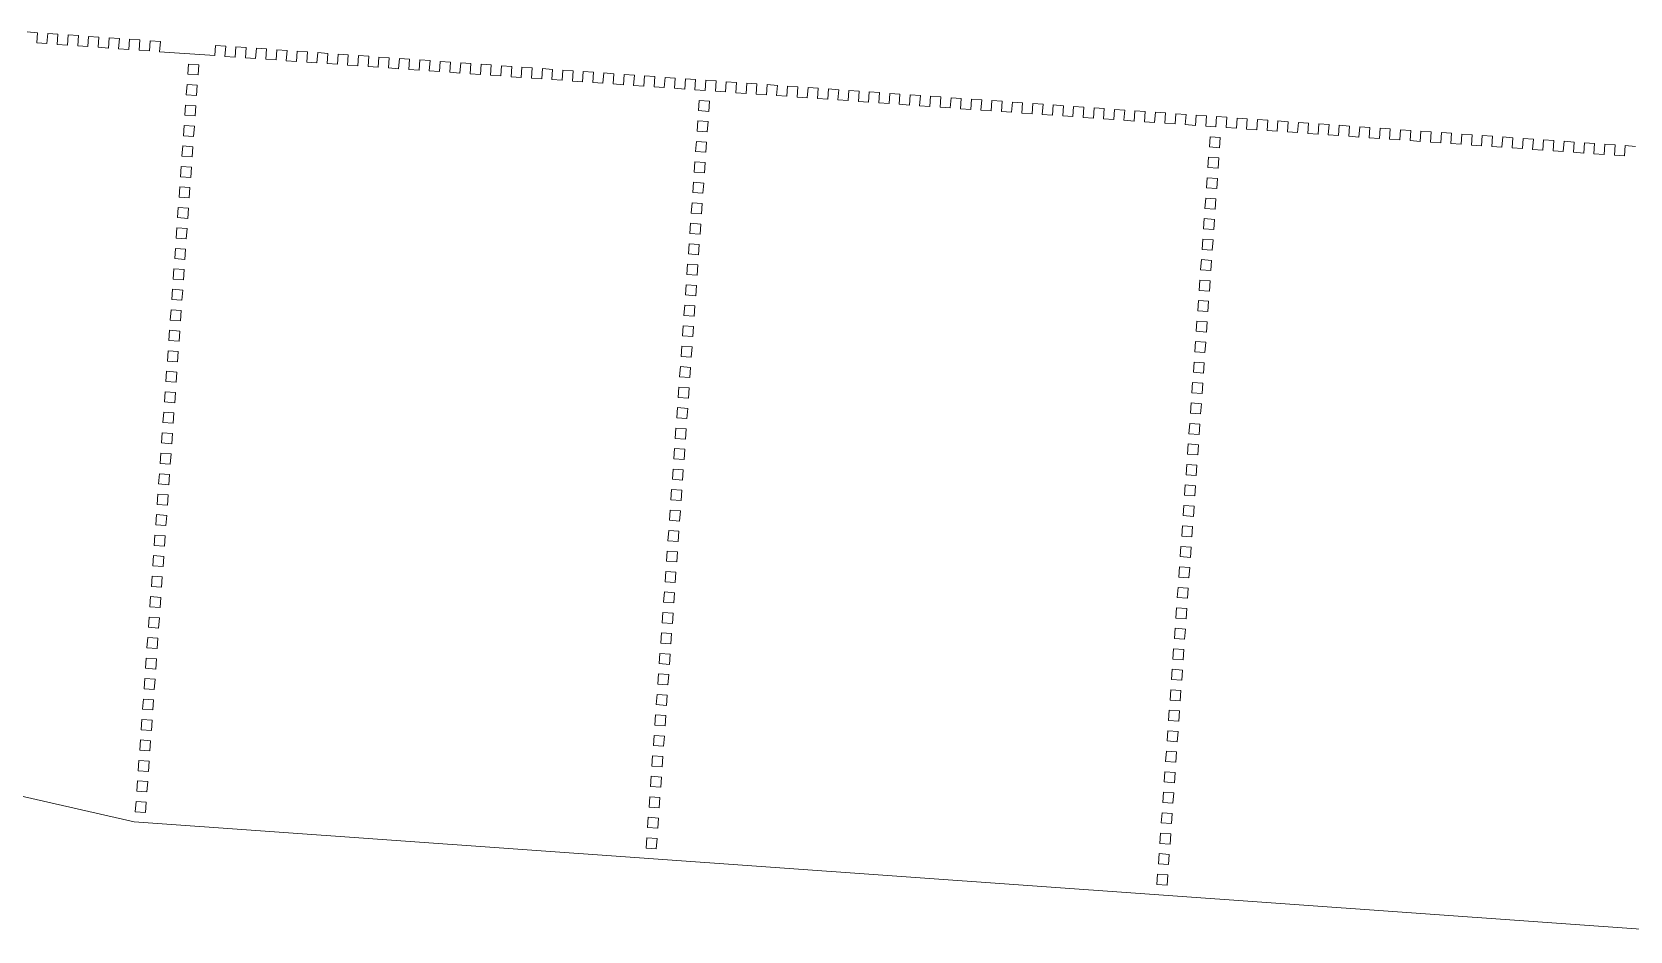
# Model space of a CAD drawing. Header units: millimetres. Extents: x -128 to 2364, y -426 to 12.
# Drawn here: x 1118 to 1741, y -426 to -75 of the extents above; entities that cross this region are included whole.
import ezdxf

# ---------------------------------------------------------------- set-up
doc = ezdxf.new("R2010")
doc.units = ezdxf.units.MM

msp = doc.modelspace()

# ---------------------------------------------------------------- linework, layer by layer
at = {"color": 7, "linetype": 'Continuous', "lineweight": 15}
for p, q in [((1120.38, -75.71), (1116.39, -75.43)), ((1120.09, -79.7), (1120.38, -75.71)), ((1120.09, -79.7), (1124.08, -79.98)), ((1124.37, -75.99), (1124.08, -79.98)), ((1128.36, -76.28), (1124.37, -75.99)), ((1128.07, -80.27), (1128.36, -76.28)), ((1128.07, -80.27), (1132.06, -80.55)), ((1132.35, -76.56), (1132.06, -80.55)), ((1136.34, -76.84), (1132.35, -76.56)), ((1136.05, -80.83), (1136.34, -76.84)), ((1136.05, -80.83), (1140.04, -81.12)), ((1140.33, -77.13), (1140.04, -81.12)), ((1144.32, -77.41), (1140.33, -77.13)), ((1144.03, -81.4), (1144.32, -77.41)), ((1148.31, -77.7), (1148.02, -81.69)), ((1152.3, -77.98), (1148.31, -77.7)), ((1152.01, -81.97), (1152.3, -77.98)), ((1156.29, -78.26), (1156, -82.25)), ((1160.28, -78.55), (1156.29, -78.26)), ((1159.99, -82.54), (1160.28, -78.55)), ((1164.27, -78.83), (1163.98, -82.82)), ((1168.26, -79.12), (1164.27, -78.83)), ((1167.97, -83.11), (1168.26, -79.12)), ((1189.75, -80.65), (1189.46, -84.63)), ((1193.73, -80.93), (1189.75, -80.65)), ((1193.44, -84.92), (1193.73, -80.93)), ((1144.03, -81.4), (1148.02, -81.69)), ((1152.01, -81.97), (1156, -82.25)), ((1159.99, -82.54), (1163.98, -82.82)), ((1167.97, -83.11), (1189.46, -84.63)), ((1193.44, -84.92), (1197.42, -85.2)), ((1197.71, -81.21), (1197.42, -85.2)), ((1201.69, -81.49), (1197.71, -81.21)), ((1201.4, -85.48), (1201.69, -81.49)), ((1201.4, -85.48), (1205.38, -85.77)), ((1205.67, -81.78), (1205.38, -85.77)), ((1209.65, -82.06), (1205.67, -81.78)), ((1209.36, -86.05), (1209.65, -82.06)), ((1209.36, -86.05), (1213.34, -86.33)), ((1213.63, -82.34), (1213.34, -86.33)), ((1217.61, -82.63), (1213.63, -82.34)), ((1217.32, -86.62), (1217.61, -82.63)), ((1217.32, -86.62), (1221.3, -86.9)), ((1221.59, -82.91), (1221.3, -86.9)), ((1225.57, -83.19), (1221.59, -82.91)), ((1225.28, -87.18), (1225.57, -83.19)), ((1229.55, -83.48), (1229.26, -87.47)), ((1233.53, -83.76), (1229.55, -83.48)), ((1233.24, -87.75), (1233.53, -83.76)), ((1237.51, -84.04), (1237.22, -88.03)), ((1241.49, -84.33), (1237.51, -84.04)), ((1241.2, -88.32), (1241.49, -84.33)), ((1245.47, -84.61), (1245.18, -88.6)), ((1249.45, -84.89), (1245.47, -84.61)), ((1249.16, -88.88), (1249.45, -84.89)), ((1253.43, -85.18), (1253.14, -89.17)), ((1257.41, -85.46), (1253.43, -85.18)), ((1257.12, -89.45), (1257.41, -85.46)), ((1261.39, -85.74), (1261.1, -89.73)), ((1265.37, -86.03), (1261.39, -85.74)), ((1265.08, -90.02), (1265.37, -86.03)), ((1269.35, -86.31), (1269.06, -90.3)), ((1273.32, -86.59), (1269.35, -86.31)), ((1273.04, -90.58), (1273.32, -86.59)), ((1277.3, -86.88), (1277.02, -90.86)), ((1281.28, -87.16), (1277.3, -86.88)), ((1281, -91.15), (1281.28, -87.16)), ((1158.08, -383.16), (-127.86, -91.08)), ((1179.23, -87.92), (1178.95, -91.91)), ((1178.95, -91.91), (1182.93, -92.19)), ((1183.21, -88.2), (1179.23, -87.92)), ((1182.93, -92.19), (1183.21, -88.2)), ((1225.28, -87.18), (1229.26, -87.47)), ((1233.24, -87.75), (1237.22, -88.03)), ((1241.2, -88.32), (1245.18, -88.6)), ((1249.16, -88.88), (1253.14, -89.17)), ((1257.12, -89.45), (1261.1, -89.73)), ((1265.08, -90.02), (1269.06, -90.3)), ((1273.04, -90.58), (1277.02, -90.86)), ((1281, -91.15), (1284.98, -91.43)), ((1285.26, -87.44), (1284.98, -91.43)), ((1289.24, -87.72), (1285.26, -87.44)), ((1288.96, -91.71), (1289.24, -87.72)), ((1288.96, -91.71), (1292.94, -92)), ((1293.22, -88.01), (1292.94, -92)), ((1297.2, -88.29), (1293.22, -88.01)), ((1296.92, -92.28), (1297.2, -88.29)), ((1296.92, -92.28), (1300.9, -92.56)), ((1301.18, -88.57), (1300.9, -92.56)), ((1305.16, -88.86), (1301.18, -88.57)), ((1304.88, -92.85), (1305.16, -88.86)), ((1304.88, -92.85), (1308.86, -93.13)), ((1309.14, -89.14), (1308.86, -93.13)), ((1313.12, -89.42), (1309.14, -89.14)), ((1312.84, -93.41), (1313.12, -89.42)), ((1317.1, -89.71), (1316.82, -93.7)), ((1321.08, -89.99), (1317.1, -89.71)), ((1320.8, -93.98), (1321.08, -89.99)), ((1325.06, -90.27), (1324.78, -94.26)), ((1329.04, -90.56), (1325.06, -90.27)), ((1328.76, -94.55), (1329.04, -90.56)), ((1333.02, -90.84), (1332.74, -94.83)), ((1337, -91.12), (1333.02, -90.84)), ((1336.72, -95.11), (1337, -91.12)), ((1340.98, -91.41), (1340.7, -95.4)), ((1344.96, -91.69), (1340.98, -91.41)), ((1344.68, -95.68), (1344.96, -91.69)), ((1348.94, -91.97), (1348.66, -95.96)), ((1352.92, -92.26), (1348.94, -91.97)), ((1352.64, -96.25), (1352.92, -92.26)), ((1356.9, -92.54), (1356.62, -96.53)), ((1360.88, -92.82), (1356.9, -92.54)), ((1360.6, -96.81), (1360.88, -92.82)), ((1364.86, -93.11), (1364.58, -97.09)), ((1368.84, -93.39), (1364.86, -93.11)), ((1178.66, -95.9), (1178.38, -99.89)), ((1182.64, -96.18), (1178.66, -95.9)), ((1182.36, -100.17), (1182.64, -96.18)), ((1312.84, -93.41), (1316.82, -93.7)), ((1320.8, -93.98), (1324.78, -94.26)), ((1328.76, -94.55), (1332.74, -94.83)), ((1336.72, -95.11), (1340.7, -95.4)), ((1344.68, -95.68), (1348.66, -95.96)), ((1352.64, -96.25), (1356.62, -96.53)), ((1360.6, -96.81), (1364.58, -97.09)), ((1368.56, -97.38), (1368.84, -93.39)), ((1368.56, -97.38), (1372.54, -97.66)), ((1372.82, -93.67), (1372.54, -97.66)), ((1376.8, -93.95), (1372.82, -93.67)), ((1376.52, -97.94), (1376.8, -93.95)), ((1376.52, -97.94), (1380.5, -98.23)), ((1380.78, -94.24), (1380.5, -98.23)), ((1384.76, -94.52), (1380.78, -94.24)), ((1384.48, -98.51), (1384.76, -94.52)), ((1384.48, -98.51), (1388.46, -98.79)), ((1388.74, -94.8), (1388.46, -98.79)), ((1392.72, -95.09), (1388.74, -94.8)), ((1392.44, -99.08), (1392.72, -95.09)), ((1392.44, -99.08), (1396.42, -99.36)), ((1396.7, -95.37), (1396.42, -99.36)), ((1400.68, -95.65), (1396.7, -95.37)), ((1400.4, -99.64), (1400.68, -95.65)), ((1404.66, -95.94), (1404.38, -99.93)), ((1408.64, -96.22), (1404.66, -95.94)), ((1408.36, -100.21), (1408.64, -96.22)), ((1412.62, -96.5), (1412.34, -100.49)), ((1416.6, -96.79), (1412.62, -96.5)), ((1416.32, -100.78), (1416.6, -96.79)), ((1420.58, -97.07), (1420.3, -101.06)), ((1424.56, -97.35), (1420.58, -97.07)), ((1424.28, -101.34), (1424.56, -97.35)), ((1428.54, -97.64), (1428.26, -101.63)), ((1432.52, -97.92), (1428.54, -97.64)), ((1432.24, -101.91), (1432.52, -97.92)), ((1436.5, -98.2), (1436.21, -102.19)), ((1440.48, -98.49), (1436.5, -98.2)), ((1440.19, -102.48), (1440.48, -98.49)), ((1444.46, -98.77), (1444.17, -102.76)), ((1448.44, -99.05), (1444.46, -98.77)), ((1448.15, -103.04), (1448.44, -99.05)), ((1452.42, -99.34), (1452.13, -103.32)), ((1456.4, -99.62), (1452.42, -99.34)), ((1178.1, -103.88), (1177.81, -107.87)), ((1182.07, -104.16), (1178.1, -103.88)), ((1178.38, -99.89), (1182.36, -100.17)), ((1181.79, -108.15), (1182.07, -104.16)), ((1378.22, -102.08), (1377.94, -106.07)), ((1382.2, -102.36), (1378.22, -102.08)), ((1381.92, -106.35), (1382.2, -102.36)), ((1400.4, -99.64), (1404.38, -99.93)), ((1408.36, -100.21), (1412.34, -100.49)), ((1416.32, -100.78), (1420.3, -101.06)), ((1424.28, -101.34), (1428.26, -101.63)), ((1432.24, -101.91), (1436.21, -102.19)), ((1440.19, -102.48), (1444.17, -102.76)), ((1448.15, -103.04), (1452.13, -103.32)), ((1456.11, -103.61), (1456.4, -99.62)), ((1456.11, -103.61), (1460.09, -103.89)), ((1460.38, -99.9), (1460.09, -103.89)), ((1464.36, -100.18), (1460.38, -99.9)), ((1464.07, -104.17), (1464.36, -100.18)), ((1464.07, -104.17), (1468.05, -104.46)), ((1468.34, -100.47), (1468.05, -104.46)), ((1472.32, -100.75), (1468.34, -100.47)), ((1472.03, -104.74), (1472.32, -100.75)), ((1472.03, -104.74), (1476.01, -105.02)), ((1476.3, -101.03), (1476.01, -105.02)), ((1480.28, -101.32), (1476.3, -101.03)), ((1479.99, -105.31), (1480.28, -101.32)), ((1479.99, -105.31), (1483.97, -105.59)), ((1484.26, -101.6), (1483.97, -105.59)), ((1488.24, -101.88), (1484.26, -101.6)), ((1487.95, -105.87), (1488.24, -101.88)), ((1492.22, -102.17), (1491.93, -106.16)), ((1496.2, -102.45), (1492.22, -102.17)), ((1495.91, -106.44), (1496.2, -102.45)), ((1500.18, -102.73), (1499.89, -106.72)), ((1504.16, -103.02), (1500.18, -102.73)), ((1503.87, -107.01), (1504.16, -103.02)), ((1508.14, -103.3), (1507.85, -107.29)), ((1512.12, -103.58), (1508.14, -103.3)), ((1511.83, -107.57), (1512.12, -103.58)), ((1516.1, -103.87), (1515.81, -107.86)), ((1520.08, -104.15), (1516.1, -103.87)), ((1519.79, -108.14), (1520.08, -104.15)), ((1524.06, -104.43), (1523.77, -108.42)), ((1528.04, -104.72), (1524.06, -104.43)), ((1527.75, -108.71), (1528.04, -104.72)), ((1532.02, -105), (1531.73, -108.99)), ((1536, -105.28), (1532.02, -105)), ((1535.71, -109.27), (1536, -105.28)), ((1539.97, -105.57), (1539.69, -109.55)), ((1543.95, -105.85), (1539.97, -105.57)), ((1177.53, -111.86), (1177.24, -115.85)), ((1181.51, -112.14), (1177.53, -111.86)), ((1177.81, -107.87), (1181.79, -108.15)), ((1377.66, -110.06), (1377.37, -114.05)), ((1381.64, -110.34), (1377.66, -110.06)), ((1377.94, -106.07), (1381.92, -106.35)), ((1381.35, -114.33), (1381.64, -110.34)), ((1487.95, -105.87), (1491.93, -106.16)), ((1495.91, -106.44), (1499.89, -106.72)), ((1503.87, -107.01), (1507.85, -107.29)), ((1511.83, -107.57), (1515.81, -107.86)), ((1519.79, -108.14), (1523.77, -108.42)), ((1527.75, -108.71), (1531.73, -108.99)), ((1535.71, -109.27), (1539.69, -109.55)), ((1543.67, -109.84), (1543.95, -105.85)), ((1543.67, -109.84), (1547.65, -110.12)), ((1547.93, -106.13), (1547.65, -110.12)), ((1551.91, -106.41), (1547.93, -106.13)), ((1551.63, -110.4), (1551.91, -106.41)), ((1551.63, -110.4), (1555.61, -110.69)), ((1555.89, -106.7), (1555.61, -110.69)), ((1559.87, -106.98), (1555.89, -106.7)), ((1559.59, -110.97), (1559.87, -106.98)), ((1559.59, -110.97), (1563.57, -111.25)), ((1563.85, -107.26), (1563.57, -111.25)), ((1567.83, -107.55), (1563.85, -107.26)), ((1567.55, -111.54), (1567.83, -107.55)), ((1567.55, -111.54), (1571.53, -111.82)), ((1571.81, -107.83), (1571.53, -111.82)), ((1575.79, -108.11), (1571.81, -107.83)), ((1575.51, -112.1), (1575.79, -108.11)), ((1579.77, -108.4), (1579.49, -112.39)), ((1583.75, -108.68), (1579.77, -108.4)), ((1583.47, -112.67), (1583.75, -108.68)), ((1587.73, -108.96), (1587.45, -112.95)), ((1591.71, -109.25), (1587.73, -108.96)), ((1591.43, -113.24), (1591.71, -109.25)), ((1595.69, -109.53), (1595.41, -113.52)), ((1599.67, -109.81), (1595.69, -109.53)), ((1599.39, -113.8), (1599.67, -109.81)), ((1603.65, -110.1), (1603.37, -114.09)), ((1607.63, -110.38), (1603.65, -110.1)), ((1607.35, -114.37), (1607.63, -110.38)), ((1611.61, -110.66), (1611.33, -114.65)), ((1615.59, -110.95), (1611.61, -110.66)), ((1615.31, -114.94), (1615.59, -110.95)), ((1619.57, -111.23), (1619.29, -115.22)), ((1623.55, -111.51), (1619.57, -111.23)), ((1623.27, -115.5), (1623.55, -111.51)), ((1627.53, -111.8), (1627.25, -115.78)), ((1631.51, -112.08), (1627.53, -111.8)), ((1177.24, -115.85), (1181.22, -116.13)), ((1181.22, -116.13), (1181.51, -112.14)), ((1377.09, -118.04), (1376.8, -122.03)), ((1381.07, -118.32), (1377.09, -118.04)), ((1377.37, -114.05), (1381.35, -114.33)), ((1575.51, -112.1), (1579.49, -112.39)), ((1577.22, -116.24), (1576.93, -120.22)), ((1581.2, -116.52), (1577.22, -116.24)), ((1580.91, -120.51), (1581.2, -116.52)), ((1583.47, -112.67), (1587.45, -112.95)), ((1591.43, -113.24), (1595.41, -113.52)), ((1599.39, -113.8), (1603.37, -114.09)), ((1607.35, -114.37), (1611.33, -114.65)), ((1615.31, -114.94), (1619.29, -115.22)), ((1623.27, -115.5), (1627.25, -115.78)), ((1631.23, -116.07), (1631.51, -112.08)), ((1631.23, -116.07), (1635.21, -116.35)), ((1635.49, -112.36), (1635.21, -116.35)), ((1639.47, -112.64), (1635.49, -112.36)), ((1639.19, -116.63), (1639.47, -112.64)), ((1639.19, -116.63), (1643.17, -116.92)), ((1643.45, -112.93), (1643.17, -116.92)), ((1647.43, -113.21), (1643.45, -112.93)), ((1647.15, -117.2), (1647.43, -113.21)), ((1647.15, -117.2), (1651.13, -117.48)), ((1651.41, -113.49), (1651.13, -117.48)), ((1655.39, -113.78), (1651.41, -113.49)), ((1655.11, -117.77), (1655.39, -113.78)), ((1655.11, -117.77), (1659.09, -118.05)), ((1659.37, -114.06), (1659.09, -118.05)), ((1663.35, -114.34), (1659.37, -114.06)), ((1663.07, -118.33), (1663.35, -114.34)), ((1667.33, -114.63), (1667.05, -118.62)), ((1671.31, -114.91), (1667.33, -114.63)), ((1671.03, -118.9), (1671.31, -114.91)), ((1675.29, -115.19), (1675.01, -119.18)), ((1679.27, -115.48), (1675.29, -115.19)), ((1678.99, -119.47), (1679.27, -115.48)), ((1683.25, -115.76), (1682.97, -119.75)), ((1687.23, -116.04), (1683.25, -115.76)), ((1686.95, -120.03), (1687.23, -116.04)), ((1691.21, -116.33), (1690.93, -120.32)), ((1695.19, -116.61), (1691.21, -116.33)), ((1694.91, -120.6), (1695.19, -116.61)), ((1699.17, -116.89), (1698.89, -120.88)), ((1703.15, -117.18), (1699.17, -116.89)), ((1702.86, -121.17), (1703.15, -117.18)), ((1707.13, -117.46), (1706.84, -121.45)), ((1711.11, -117.74), (1707.13, -117.46)), ((1710.82, -121.73), (1711.11, -117.74)), ((1715.09, -118.03), (1714.8, -122.01)), ((1719.07, -118.31), (1715.09, -118.03)), ((1176.96, -119.84), (1176.68, -123.83)), ((1176.68, -123.83), (1180.66, -124.11)), ((1180.94, -120.12), (1176.96, -119.84)), ((1180.66, -124.11), (1180.94, -120.12)), ((1376.8, -122.03), (1380.78, -122.31)), ((1380.78, -122.31), (1381.07, -118.32)), ((1576.65, -124.21), (1576.36, -128.2)), ((1580.63, -124.5), (1576.65, -124.21)), ((1576.93, -120.22), (1580.91, -120.51)), ((1580.34, -128.49), (1580.63, -124.5)), ((1663.07, -118.33), (1667.05, -118.62)), ((1671.03, -118.9), (1675.01, -119.18)), ((1678.99, -119.47), (1682.97, -119.75)), ((1686.95, -120.03), (1690.93, -120.32)), ((1694.91, -120.6), (1698.89, -120.88)), ((1702.86, -121.17), (1706.84, -121.45)), ((1710.82, -121.73), (1714.8, -122.01)), ((1718.78, -122.3), (1719.07, -118.31)), ((1718.78, -122.3), (1722.76, -122.58)), ((1723.05, -118.59), (1722.76, -122.58)), ((1727.03, -118.87), (1723.05, -118.59)), ((1726.74, -122.86), (1727.03, -118.87)), ((1726.74, -122.86), (1730.72, -123.15)), ((1731.01, -119.16), (1730.72, -123.15)), ((1734.99, -119.44), (1731.01, -119.16)), ((1734.7, -123.43), (1734.99, -119.44)), ((1734.7, -123.43), (1738.68, -123.71)), ((1738.97, -119.72), (1738.68, -123.71)), ((1742.95, -120.01), (1738.97, -119.72)), ((1176.39, -127.82), (1176.11, -131.81)), ((1180.37, -128.1), (1176.39, -127.82)), ((1180.09, -132.09), (1180.37, -128.1)), ((1376.52, -126.02), (1376.24, -130.01)), ((1376.24, -130.01), (1380.22, -130.29)), ((1380.5, -126.3), (1376.52, -126.02)), ((1380.22, -130.29), (1380.5, -126.3)), ((1576.36, -128.2), (1580.34, -128.49)), ((1175.82, -135.8), (1175.54, -139.79)), ((1179.8, -136.08), (1175.82, -135.8)), ((1176.11, -131.81), (1180.09, -132.09)), ((1179.52, -140.07), (1179.8, -136.08)), ((1375.95, -134), (1375.67, -137.99)), ((1379.93, -134.28), (1375.95, -134)), ((1379.65, -138.27), (1379.93, -134.28)), ((1576.08, -132.19), (1575.8, -136.18)), ((1575.8, -136.18), (1579.78, -136.47)), ((1580.06, -132.48), (1576.08, -132.19)), ((1579.78, -136.47), (1580.06, -132.48)), ((1175.54, -139.79), (1179.52, -140.07)), ((1375.38, -141.98), (1375.1, -145.97)), ((1379.36, -142.26), (1375.38, -141.98)), ((1375.67, -137.99), (1379.65, -138.27)), ((1379.08, -146.25), (1379.36, -142.26)), ((1575.51, -140.17), (1575.23, -144.16)), ((1579.49, -140.46), (1575.51, -140.17)), ((1579.21, -144.45), (1579.49, -140.46)), ((1175.26, -143.78), (1174.97, -147.77)), ((1174.97, -147.77), (1178.95, -148.05)), ((1179.24, -144.06), (1175.26, -143.78)), ((1178.95, -148.05), (1179.24, -144.06)), ((1375.1, -145.97), (1379.08, -146.25)), ((1574.94, -148.15), (1574.66, -152.14)), ((1578.92, -148.44), (1574.94, -148.15)), ((1575.23, -144.16), (1579.21, -144.45)), ((1578.64, -152.43), (1578.92, -148.44)), ((1174.69, -151.76), (1174.4, -155.75)), ((1178.67, -152.04), (1174.69, -151.76)), ((1178.38, -156.03), (1178.67, -152.04)), ((1374.82, -149.95), (1374.53, -153.94)), ((1374.53, -153.94), (1378.51, -154.23)), ((1378.8, -150.24), (1374.82, -149.95)), ((1378.51, -154.23), (1378.8, -150.24)), ((1574.66, -152.14), (1578.64, -152.43)), ((1174.12, -159.74), (1173.84, -163.73)), ((1178.1, -160.02), (1174.12, -159.74)), ((1174.4, -155.75), (1178.38, -156.03)), ((1177.82, -164.01), (1178.1, -160.02)), ((1374.25, -157.93), (1373.96, -161.92)), ((1378.23, -158.22), (1374.25, -157.93)), ((1377.94, -162.21), (1378.23, -158.22)), ((1574.38, -156.13), (1574.09, -160.12)), ((1574.09, -160.12), (1578.07, -160.41)), ((1578.36, -156.42), (1574.38, -156.13)), ((1578.07, -160.41), (1578.36, -156.42)), ((1173.55, -167.72), (1173.27, -171.71)), ((1177.53, -168), (1173.55, -167.72)), ((1173.84, -163.73), (1177.82, -164.01)), ((1177.25, -171.99), (1177.53, -168)), ((1373.68, -165.91), (1373.4, -169.9)), ((1377.66, -166.2), (1373.68, -165.91)), ((1373.96, -161.92), (1377.94, -162.21)), ((1377.38, -170.19), (1377.66, -166.2)), ((1573.81, -164.11), (1573.52, -168.1)), ((1577.79, -164.4), (1573.81, -164.11)), ((1577.5, -168.39), (1577.79, -164.4)), ((1173.27, -171.71), (1177.25, -171.99)), ((1373.11, -173.89), (1372.83, -177.88)), ((1377.09, -174.18), (1373.11, -173.89)), ((1373.4, -169.9), (1377.38, -170.19)), ((1376.81, -178.17), (1377.09, -174.18)), ((1573.24, -172.09), (1572.96, -176.08)), ((1577.22, -172.38), (1573.24, -172.09)), ((1573.52, -168.1), (1577.5, -168.39)), ((1576.94, -176.37), (1577.22, -172.38)), ((1172.98, -175.69), (1172.7, -179.68)), ((1172.7, -179.68), (1176.68, -179.97)), ((1176.96, -175.98), (1172.98, -175.69)), ((1176.68, -179.97), (1176.96, -175.98)), ((1372.83, -177.88), (1376.81, -178.17)), ((1572.67, -180.07), (1572.39, -184.06)), ((1576.65, -180.36), (1572.67, -180.07)), ((1572.96, -176.08), (1576.94, -176.37)), ((1576.37, -184.35), (1576.65, -180.36)), ((1172.42, -183.67), (1172.13, -187.66)), ((1176.4, -183.96), (1172.42, -183.67)), ((1176.11, -187.95), (1176.4, -183.96)), ((1372.55, -181.87), (1372.26, -185.86)), ((1372.26, -185.86), (1376.24, -186.15)), ((1376.53, -182.16), (1372.55, -181.87)), ((1376.24, -186.15), (1376.53, -182.16)), ((1572.39, -184.06), (1576.37, -184.35)), ((1171.85, -191.65), (1171.57, -195.64)), ((1175.83, -191.94), (1171.85, -191.65)), ((1172.13, -187.66), (1176.11, -187.95)), ((1175.55, -195.93), (1175.83, -191.94)), ((1371.98, -189.85), (1371.69, -193.84)), ((1375.96, -190.14), (1371.98, -189.85)), ((1375.67, -194.13), (1375.96, -190.14)), ((1572.11, -188.05), (1571.82, -192.04)), ((1571.82, -192.04), (1575.8, -192.33)), ((1576.09, -188.34), (1572.11, -188.05)), ((1575.8, -192.33), (1576.09, -188.34)), ((1171.57, -195.64), (1175.55, -195.93)), ((1371.41, -197.83), (1371.13, -201.82)), ((1375.39, -198.12), (1371.41, -197.83)), ((1371.69, -193.84), (1375.67, -194.13)), ((1375.11, -202.11), (1375.39, -198.12)), ((1571.54, -196.03), (1571.25, -200.02)), ((1575.52, -196.32), (1571.54, -196.03)), ((1575.23, -200.31), (1575.52, -196.32)), ((1171.28, -199.63), (1171, -203.62)), ((1171, -203.62), (1174.98, -203.91)), ((1175.26, -199.92), (1171.28, -199.63)), ((1174.98, -203.91), (1175.26, -199.92)), ((1371.13, -201.82), (1375.11, -202.11)), ((1570.97, -204.01), (1570.69, -208)), ((1574.95, -204.3), (1570.97, -204.01)), ((1571.25, -200.02), (1575.23, -200.31)), ((1574.67, -208.29), (1574.95, -204.3)), ((1170.71, -207.61), (1170.43, -211.6)), ((1170.43, -211.6), (1174.41, -211.89)), ((1174.69, -207.9), (1170.71, -207.61)), ((1174.41, -211.89), (1174.69, -207.9)), ((1370.84, -205.81), (1370.56, -209.8)), ((1370.56, -209.8), (1374.54, -210.09)), ((1374.82, -206.1), (1370.84, -205.81)), ((1374.54, -210.09), (1374.82, -206.1)), ((1570.69, -208), (1574.67, -208.29)), ((1170.15, -215.59), (1169.86, -219.58)), ((1174.13, -215.88), (1170.15, -215.59)), ((1173.84, -219.87), (1174.13, -215.88)), ((1370.27, -213.79), (1369.99, -217.78)), ((1369.99, -217.78), (1373.97, -218.07)), ((1374.25, -214.08), (1370.27, -213.79)), ((1373.97, -218.07), (1374.25, -214.08)), ((1570.4, -211.99), (1570.12, -215.98)), ((1570.12, -215.98), (1574.1, -216.27)), ((1574.38, -212.28), (1570.4, -211.99)), ((1574.1, -216.27), (1574.38, -212.28)), ((1169.58, -223.57), (1169.29, -227.56)), ((1173.56, -223.86), (1169.58, -223.57)), ((1169.86, -219.58), (1173.84, -219.87)), ((1173.27, -227.85), (1173.56, -223.86)), ((1369.71, -221.77), (1369.42, -225.76)), ((1373.69, -222.06), (1369.71, -221.77)), ((1373.4, -226.05), (1373.69, -222.06)), ((1569.83, -219.97), (1569.55, -223.96)), ((1569.55, -223.96), (1573.53, -224.25)), ((1573.81, -220.26), (1569.83, -219.97)), ((1573.53, -224.25), (1573.81, -220.26)), ((1169.29, -227.56), (1173.27, -227.85)), ((1369.14, -229.75), (1368.85, -233.74)), ((1373.12, -230.04), (1369.14, -229.75)), ((1369.42, -225.76), (1373.4, -226.05)), ((1372.83, -234.03), (1373.12, -230.04)), ((1569.27, -227.95), (1568.98, -231.94)), ((1573.25, -228.24), (1569.27, -227.95)), ((1572.96, -232.23), (1573.25, -228.24)), ((1169.01, -231.55), (1168.73, -235.54)), ((1168.73, -235.54), (1172.71, -235.83)), ((1172.99, -231.84), (1169.01, -231.55)), ((1172.71, -235.83), (1172.99, -231.84)), ((1368.85, -233.74), (1372.83, -234.03)), ((1568.7, -235.93), (1568.41, -239.92)), ((1572.68, -236.22), (1568.7, -235.93)), ((1568.98, -231.94), (1572.96, -232.23)), ((1572.39, -240.21), (1572.68, -236.22)), ((1168.44, -239.53), (1168.16, -243.52)), ((1172.42, -239.82), (1168.44, -239.53)), ((1172.14, -243.81), (1172.42, -239.82)), ((1368.57, -237.73), (1368.29, -241.72)), ((1368.29, -241.72), (1372.27, -242.01)), ((1372.55, -238.02), (1368.57, -237.73)), ((1372.27, -242.01), (1372.55, -238.02)), ((1568.41, -239.92), (1572.39, -240.21)), ((1167.87, -247.51), (1167.59, -251.5)), ((1171.85, -247.8), (1167.87, -247.51)), ((1168.16, -243.52), (1172.14, -243.81)), ((1171.57, -251.79), (1171.85, -247.8)), ((1368, -245.71), (1367.72, -249.7)), ((1371.98, -246), (1368, -245.71)), ((1371.7, -249.99), (1371.98, -246)), ((1568.13, -243.91), (1567.85, -247.9)), ((1567.85, -247.9), (1571.83, -248.19)), ((1572.11, -244.2), (1568.13, -243.91)), ((1571.83, -248.19), (1572.11, -244.2)), ((1167.59, -251.5), (1171.57, -251.79)), ((1367.44, -253.69), (1367.15, -257.68)), ((1371.41, -253.98), (1367.44, -253.69)), ((1367.72, -249.7), (1371.7, -249.99)), ((1371.13, -257.97), (1371.41, -253.98)), ((1567.56, -251.89), (1567.28, -255.88)), ((1571.54, -252.18), (1567.56, -251.89)), ((1571.26, -256.17), (1571.54, -252.18)), ((1167.31, -255.49), (1167.02, -259.48)), ((1167.02, -259.48), (1171, -259.77)), ((1171.29, -255.78), (1167.31, -255.49)), ((1171, -259.77), (1171.29, -255.78)), ((1367.15, -257.68), (1371.13, -257.97)), ((1567, -259.87), (1566.71, -263.86)), ((1570.98, -260.16), (1567, -259.87)), ((1567.28, -255.88), (1571.26, -256.17)), ((1570.69, -264.15), (1570.98, -260.16)), ((1166.74, -263.47), (1166.46, -267.46)), ((1166.46, -267.46), (1170.44, -267.75)), ((1170.72, -263.76), (1166.74, -263.47)), ((1170.44, -267.75), (1170.72, -263.76)), ((1366.87, -261.67), (1366.58, -265.66)), ((1366.58, -265.66), (1370.56, -265.95)), ((1370.85, -261.96), (1366.87, -261.67)), ((1370.56, -265.95), (1370.85, -261.96)), ((1566.71, -263.86), (1570.69, -264.15)), ((1166.17, -271.45), (1165.89, -275.44)), ((1170.15, -271.74), (1166.17, -271.45)), ((1169.87, -275.73), (1170.15, -271.74)), ((1366.3, -269.65), (1366.02, -273.64)), ((1366.02, -273.64), (1370, -273.93)), ((1370.28, -269.94), (1366.3, -269.65)), ((1370, -273.93), (1370.28, -269.94)), ((1566.43, -267.85), (1566.14, -271.84)), ((1566.14, -271.84), (1570.12, -272.12)), ((1570.41, -268.13), (1566.43, -267.85)), ((1570.12, -272.12), (1570.41, -268.13)), ((1165.6, -279.43), (1165.32, -283.42)), ((1169.58, -279.72), (1165.6, -279.43)), ((1165.89, -275.44), (1169.87, -275.73)), ((1169.3, -283.71), (1169.58, -279.72)), ((1365.73, -277.63), (1365.45, -281.62)), ((1369.71, -277.92), (1365.73, -277.63)), ((1369.43, -281.91), (1369.71, -277.92)), ((1565.86, -275.83), (1565.58, -279.82)), ((1565.58, -279.82), (1569.56, -280.1)), ((1569.84, -276.11), (1565.86, -275.83)), ((1569.56, -280.1), (1569.84, -276.11)), ((1165.32, -283.42), (1169.3, -283.71)), ((1365.16, -285.61), (1364.88, -289.6)), ((1369.14, -285.9), (1365.16, -285.61)), ((1365.45, -281.62), (1369.43, -281.91)), ((1368.86, -289.89), (1369.14, -285.9)), ((1565.29, -283.81), (1565.01, -287.8)), ((1569.27, -284.09), (1565.29, -283.81)), ((1568.99, -288.08), (1569.27, -284.09)), ((1165.04, -287.41), (1164.75, -291.4)), ((1164.75, -291.4), (1168.73, -291.69)), ((1169.02, -287.7), (1165.04, -287.41)), ((1168.73, -291.69), (1169.02, -287.7)), ((1364.88, -289.6), (1368.86, -289.89)), ((1564.72, -291.79), (1564.44, -295.78)), ((1568.7, -292.07), (1564.72, -291.79)), ((1565.01, -287.8), (1568.99, -288.08)), ((1568.42, -296.06), (1568.7, -292.07)), ((1164.47, -295.39), (1164.18, -299.38)), ((1168.45, -295.68), (1164.47, -295.39)), ((1168.16, -299.67), (1168.45, -295.68)), ((1364.6, -293.59), (1364.31, -297.58)), ((1364.31, -297.58), (1368.29, -297.86)), ((1368.58, -293.87), (1364.6, -293.59)), ((1368.29, -297.86), (1368.58, -293.87)), ((1564.44, -295.78), (1568.42, -296.06)), ((1163.9, -303.37), (1163.62, -307.36)), ((1167.88, -303.66), (1163.9, -303.37)), ((1164.18, -299.38), (1168.16, -299.67)), ((1167.6, -307.65), (1167.88, -303.66)), ((1364.03, -301.57), (1363.74, -305.56)), ((1368.01, -301.85), (1364.03, -301.57)), ((1367.72, -305.84), (1368.01, -301.85)), ((1564.16, -299.77), (1563.87, -303.76)), ((1563.87, -303.76), (1567.85, -304.04)), ((1568.14, -300.05), (1564.16, -299.77)), ((1567.85, -304.04), (1568.14, -300.05)), ((1163.62, -307.36), (1167.6, -307.65)), ((1363.46, -309.55), (1363.18, -313.54)), ((1367.44, -309.83), (1363.46, -309.55)), ((1363.74, -305.56), (1367.72, -305.84)), ((1367.16, -313.82), (1367.44, -309.83)), ((1563.59, -307.75), (1563.3, -311.74)), ((1567.57, -308.03), (1563.59, -307.75)), ((1567.28, -312.02), (1567.57, -308.03)), ((1163.33, -311.35), (1163.05, -315.34)), ((1163.05, -315.34), (1167.03, -315.63)), ((1167.31, -311.64), (1163.33, -311.35)), ((1167.03, -315.63), (1167.31, -311.64)), ((1363.18, -313.54), (1367.16, -313.82)), ((1563.02, -315.73), (1562.74, -319.72)), ((1567, -316.01), (1563.02, -315.73)), ((1563.3, -311.74), (1567.28, -312.02)), ((1566.72, -320), (1567, -316.01)), ((1162.76, -319.33), (1162.48, -323.32)), ((1162.48, -323.32), (1166.46, -323.6)), ((1166.74, -319.62), (1162.76, -319.33)), ((1166.46, -323.6), (1166.74, -319.62)), ((1362.89, -317.53), (1362.61, -321.52)), ((1362.61, -321.52), (1366.59, -321.8)), ((1366.87, -317.81), (1362.89, -317.53)), ((1366.59, -321.8), (1366.87, -317.81)), ((1562.45, -323.71), (1562.17, -327.7)), ((1566.43, -323.99), (1562.45, -323.71)), ((1562.74, -319.72), (1566.72, -320)), ((1162.2, -327.31), (1161.91, -331.3)), ((1166.18, -327.59), (1162.2, -327.31)), ((1165.89, -331.58), (1166.18, -327.59)), ((1362.32, -325.51), (1362.04, -329.5)), ((1362.04, -329.5), (1366.02, -329.78)), ((1366.3, -325.79), (1362.32, -325.51)), ((1366.02, -329.78), (1366.3, -325.79)), ((1562.17, -327.7), (1566.15, -327.98)), ((1566.15, -327.98), (1566.43, -323.99)), ((1161.63, -335.29), (1161.35, -339.28)), ((1165.61, -335.57), (1161.63, -335.29)), ((1161.91, -331.3), (1165.89, -331.58)), ((1165.32, -339.56), (1165.61, -335.57)), ((1361.76, -333.49), (1361.47, -337.48)), ((1365.74, -333.77), (1361.76, -333.49)), ((1365.45, -337.76), (1365.74, -333.77)), ((1561.89, -331.69), (1561.6, -335.68)), ((1561.6, -335.68), (1565.58, -335.96)), ((1565.87, -331.97), (1561.89, -331.69)), ((1565.58, -335.96), (1565.87, -331.97)), ((1161.35, -339.28), (1165.32, -339.56)), ((1361.19, -341.47), (1360.91, -345.46)), ((1365.17, -341.75), (1361.19, -341.47)), ((1361.47, -337.48), (1365.45, -337.76)), ((1364.89, -345.74), (1365.17, -341.75)), ((1561.32, -339.67), (1561.03, -343.66)), ((1565.3, -339.95), (1561.32, -339.67)), ((1565.01, -343.94), (1565.3, -339.95)), ((1161.06, -343.27), (1160.78, -347.26)), ((1160.78, -347.26), (1164.76, -347.54)), ((1165.04, -343.55), (1161.06, -343.27)), ((1164.76, -347.54), (1165.04, -343.55)), ((1360.91, -345.46), (1364.89, -345.74)), ((1560.75, -347.65), (1560.47, -351.64)), ((1564.73, -347.93), (1560.75, -347.65)), ((1561.03, -343.66), (1565.01, -343.94)), ((1564.45, -351.92), (1564.73, -347.93)), ((1160.49, -351.25), (1160.21, -355.24)), ((1164.47, -351.53), (1160.49, -351.25)), ((1164.19, -355.52), (1164.47, -351.53)), ((1360.62, -349.45), (1360.34, -353.44)), ((1360.34, -353.44), (1364.32, -353.72)), ((1364.6, -349.73), (1360.62, -349.45)), ((1364.32, -353.72), (1364.6, -349.73)), ((1560.47, -351.64), (1564.45, -351.92)), ((1159.93, -359.23), (1159.64, -363.22)), ((1163.91, -359.51), (1159.93, -359.23)), ((1160.21, -355.24), (1164.19, -355.52)), ((1163.62, -363.5), (1163.91, -359.51)), ((1360.05, -357.43), (1359.77, -361.42)), ((1364.03, -357.71), (1360.05, -357.43)), ((1363.75, -361.7), (1364.03, -357.71)), ((1560.18, -355.63), (1559.9, -359.62)), ((1559.9, -359.62), (1563.88, -359.9)), ((1564.16, -355.91), (1560.18, -355.63)), ((1563.88, -359.9), (1564.16, -355.91)), ((1159.36, -367.21), (1159.07, -371.2)), ((1163.34, -367.49), (1159.36, -367.21)), ((1159.64, -363.22), (1163.62, -363.5)), ((1359.49, -365.41), (1359.2, -369.4)), ((1363.47, -365.69), (1359.49, -365.41)), ((1359.77, -361.42), (1363.75, -361.7)), ((1363.18, -369.68), (1363.47, -365.69)), ((1559.61, -363.61), (1559.33, -367.6)), ((1563.59, -363.89), (1559.61, -363.61)), ((1563.31, -367.88), (1563.59, -363.89)), ((1159.07, -371.2), (1163.05, -371.48)), ((1163.05, -371.48), (1163.34, -367.49)), ((1358.92, -373.39), (1358.63, -377.38)), ((1362.9, -373.67), (1358.92, -373.39)), ((1359.2, -369.4), (1363.18, -369.68)), ((1559.05, -371.59), (1558.76, -375.58)), ((1563.03, -371.87), (1559.05, -371.59)), ((1559.33, -367.6), (1563.31, -367.88)), ((1562.74, -375.86), (1563.03, -371.87)), ((1158.79, -375.19), (1158.51, -379.18)), ((1158.51, -379.18), (1162.49, -379.46)), ((1162.77, -375.47), (1158.79, -375.19)), ((1162.49, -379.46), (1162.77, -375.47)), ((1358.63, -377.38), (1362.61, -377.66)), ((1362.61, -377.66), (1362.9, -373.67)), ((1558.48, -379.57), (1558.19, -383.56)), ((1562.46, -379.85), (1558.48, -379.57)), ((1558.76, -375.58), (1562.74, -375.86)), ((1158.08, -383.16), (1755.67, -425.68)), ((1358.35, -381.37), (1358.07, -385.36)), ((1358.07, -385.36), (1362.05, -385.64)), ((1362.33, -381.65), (1358.35, -381.37)), ((1362.05, -385.64), (1362.33, -381.65)), ((1558.19, -383.56), (1562.17, -383.84)), ((1562.17, -383.84), (1562.46, -379.85)), ((1357.78, -389.35), (1357.5, -393.34)), ((1361.76, -389.63), (1357.78, -389.35)), ((1361.48, -393.62), (1361.76, -389.63)), ((1557.91, -387.55), (1557.63, -391.54)), ((1557.63, -391.54), (1561.61, -391.82)), ((1561.89, -387.83), (1557.91, -387.55)), ((1561.61, -391.82), (1561.89, -387.83)), ((1357.5, -393.34), (1361.48, -393.62)), ((1557.34, -395.53), (1557.06, -399.52)), ((1561.32, -395.81), (1557.34, -395.53)), ((1561.04, -399.8), (1561.32, -395.81)), ((1556.78, -403.51), (1556.49, -407.5)), ((1560.75, -403.79), (1556.78, -403.51)), ((1557.06, -399.52), (1561.04, -399.8)), ((1560.47, -407.78), (1560.75, -403.79)), ((1556.49, -407.5), (1560.47, -407.78))]:
    msp.add_line(p, q, dxfattribs=at)

doc.saveas('drawing.dxf')
